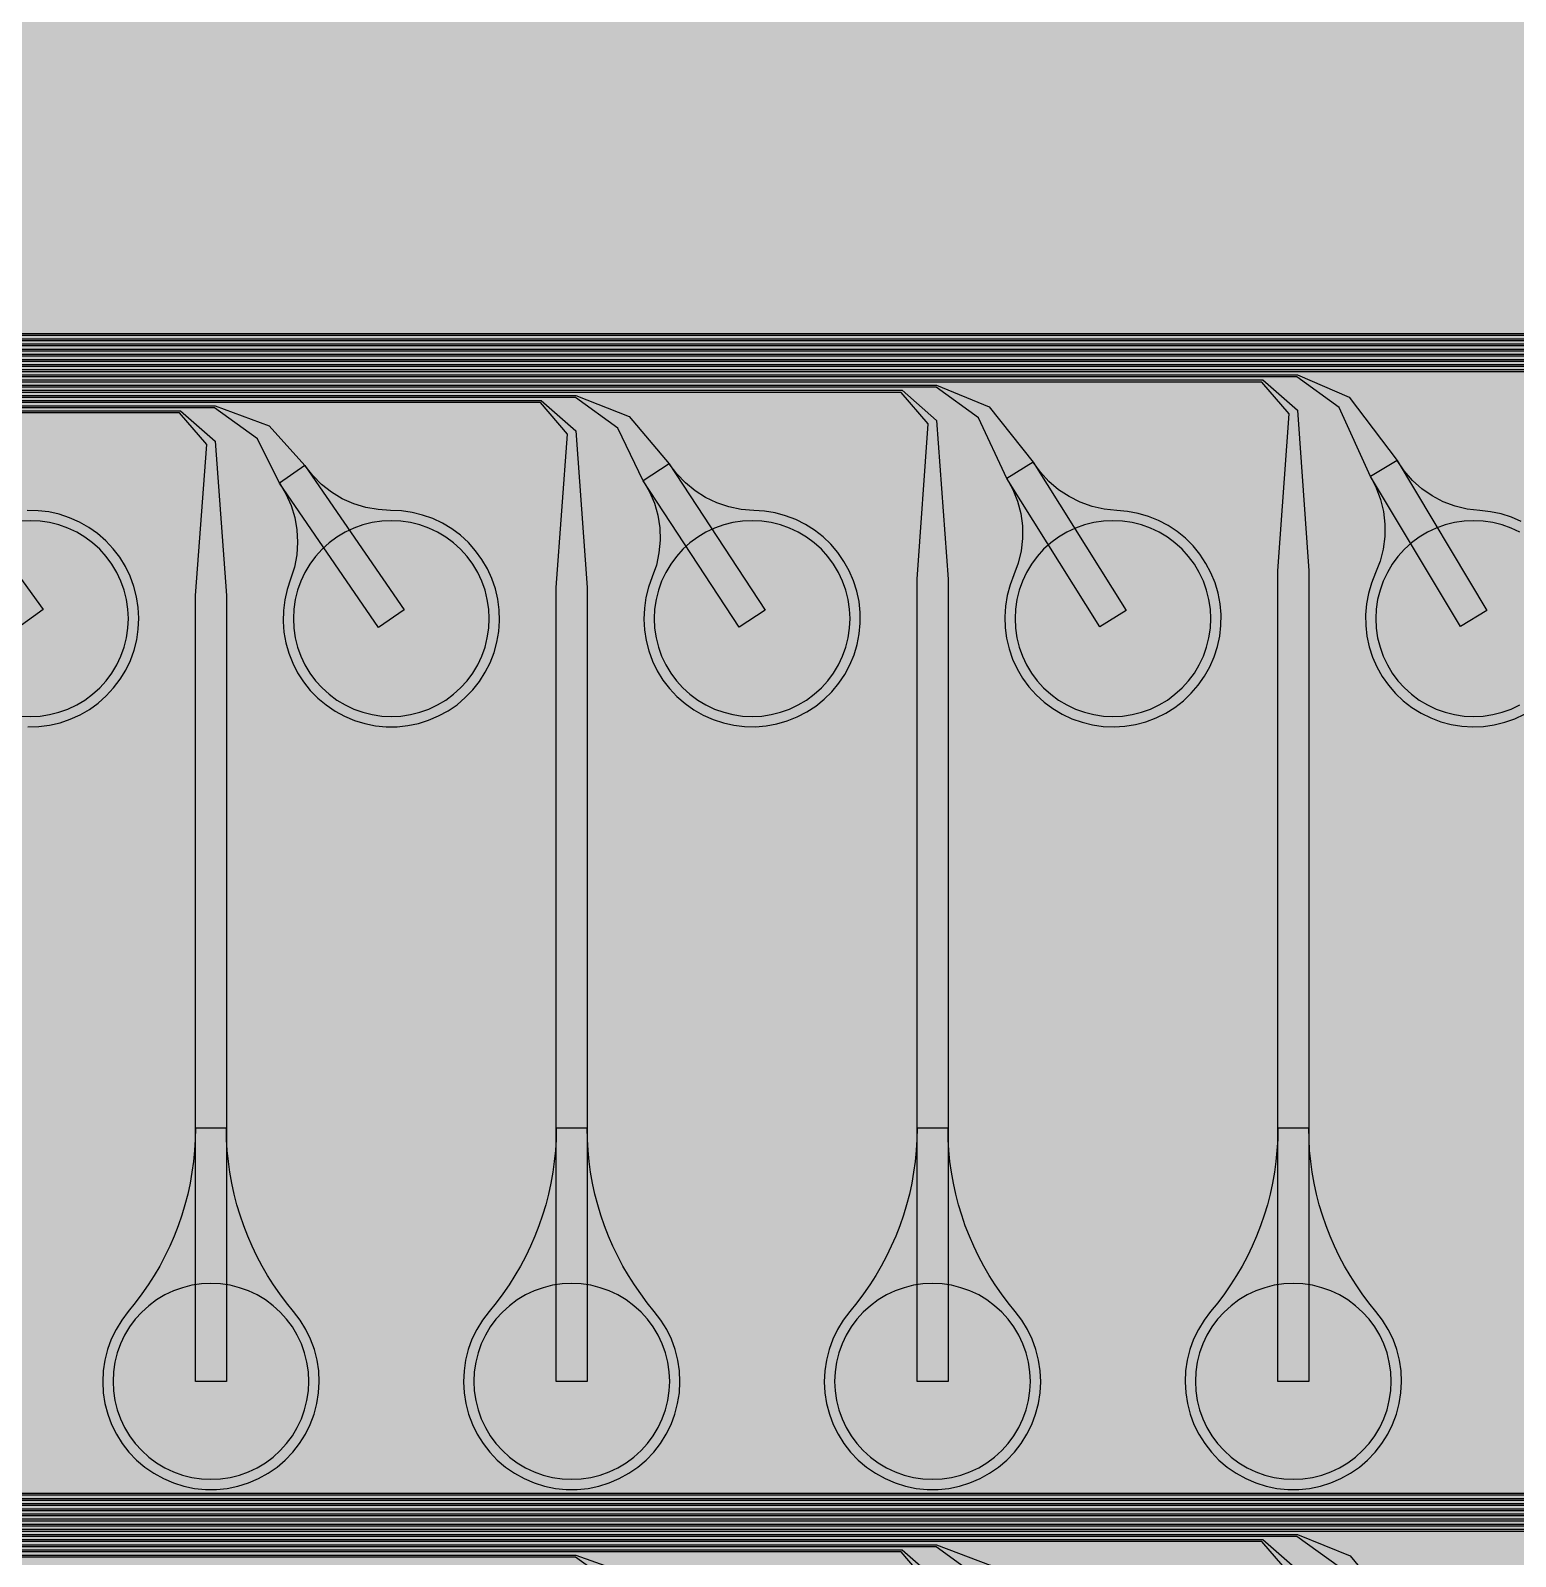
# Model space of a CAD drawing. Header units: metres. Extents: x -7220 to 10980, y -29667 to 1833.
# Drawn here: x -2607 to -1167, y -23952 to -22472 of the extents above; entities that cross this region are included whole.
import ezdxf

# ---------------------------------------------------------------- set-up
doc = ezdxf.new("R2010")
doc.units = ezdxf.units.M
for name, color, linetype in [('Metal1', 4, 'CONTINUOUS'), ('Polyimide', 7, 'CONTINUOUS'), ('Polyimide_Negative', 5, 'CONTINUOUS')]:
    doc.layers.add(name, color=color, linetype=linetype)

msp = doc.modelspace()

# ---------------------------------------------------------------- hatches: boundary and pattern name
at = {"layer": 'Polyimide'}
msp.add_hatch(color=7, dxfattribs=at).paths.add_polyline_path([(4099.4, -13861.6), (4142.6, -14152.8), (4214.2, -14438.4), (4313.4, -14715.5), (4439.2, -14981.7), (4590.6, -15234.2), (4766, -15470.7), (4963.7, -15688.8), (5181.8, -15886.5), (5418.3, -16061.9), (5670.8, -16213.3), (5936.9, -16339.1), (6214.1, -16438.3), (6499.7, -16509.9), (6790.9, -16553.1), (7085, -16567.5), (9980.4, -16567.5), (10058.8, -16571.4), (10136.4, -16582.9), (10212.6, -16601.9), (10286.5, -16628.4), (10357.5, -16662), (10424.8, -16702.3), (10487.9, -16749.1), (10546.1, -16801.8), (10598.8, -16860), (10645.6, -16923), (10685.9, -16990.4), (10719.5, -17061.4), (10745.9, -17135.3), (10765, -17211.4), (10776.5, -17289.1), (10780.4, -17367.5), (10780.4, -21957.3), (10741.6, -22012.9), (10706, -22070.6), (10673.6, -22130.1), (10644.5, -22191.4), (10618.9, -22254.2), (10596.8, -22318.2), (10578.3, -22383.5), (10563.4, -22449.6), (10552.2, -22516.5), (10544.7, -22583.8), (10541, -22651.5), (10541, -22719.3), (10544.7, -22787), (10552.2, -22854.4), (10563.4, -22921.2), (10578.3, -22987.4), (10596.8, -23052.6), (10618.9, -23116.7), (10644.5, -23179.5), (10673.6, -23240.7), (10706, -23300.3), (10741.6, -23357.9), (10780.4, -23413.5), (10780.4, -28667.5), (10776.5, -28745.9), (10765, -28823.6), (10745.9, -28899.7), (10719.5, -28973.6), (10685.9, -29044.6), (10645.6, -29112), (10598.8, -29175), (10546.1, -29233.2), (10487.9, -29285.9), (10424.8, -29332.7), (10357.5, -29373), (10286.5, -29406.6), (10212.6, -29433.1), (10136.4, -29452.1), (10058.8, -29463.6), (9980.4, -29467.5), (-6219.6, -29467.5), (-6298, -29463.6), (-6375.7, -29452.1), (-6451.9, -29433.1), (-6525.8, -29406.6), (-6596.7, -29373), (-6664.1, -29332.7), (-6727.1, -29285.9), (-6785.3, -29233.2), (-6838, -29175), (-6884.8, -29112), (-6925.2, -29044.6), (-6958.7, -28973.6), (-6985.2, -28899.7), (-7004.3, -28823.6), (-7015.8, -28745.9), (-7019.6, -28667.5), (-7019.6, -23426.3), (-6979.4, -23370.1), (-6942.3, -23311.6), (-6908.7, -23251.2), (-6878.5, -23189), (-6851.8, -23125.1), (-6828.8, -23059.9), (-6809.5, -22993.4), (-6794, -22926), (-6782.4, -22857.8), (-6774.6, -22789.1), (-6770.7, -22720), (-6770.7, -22650.8), (-6774.6, -22581.8), (-6782.4, -22513), (-6794, -22444.8), (-6809.5, -22377.4), (-6828.8, -22311), (-6851.8, -22245.7), (-6878.5, -22181.9), (-6908.7, -22119.7), (-6942.3, -22059.2), (-6979.4, -22000.8), (-7019.6, -21944.5), (-7019.6, -17367.5), (-7015.8, -17289.1), (-7004.3, -17211.4), (-6985.2, -17135.3), (-6958.7, -17061.4), (-6925.2, -16990.4), (-6884.8, -16923), (-6838, -16860), (-6785.3, -16801.8), (-6727.1, -16749.1), (-6664.1, -16702.3), (-6596.7, -16662), (-6525.8, -16628.4), (-6451.9, -16601.9), (-6375.7, -16582.9), (-6298, -16571.4), (-6219.6, -16567.5), (-3314, -16567.5), (-3019.9, -16553.1), (-2728.7, -16509.9), (-2443.1, -16438.3), (-2165.9, -16339.1), (-1899.8, -16213.3), (-1647.3, -16061.9), (-1410.8, -15886.5), (-1192.7, -15688.8), (-995, -15470.7), (-819.6, -15234.2), (-668.2, -14981.7), (-542.4, -14715.5), (-443.2, -14438.4), (-371.6, -14152.8), (-328.4, -13861.6), (-314, -13567.5), (-314, -13373.5), (-317.5, -13328.1), (-327.7, -13283.8), (-344.6, -13241.5), (-367.6, -13202.3), (-396.4, -13167), (-430.1, -13136.5), (-468, -13111.4), (-509.3, -13092.3), (-509.3, -13092.3), (-578.2, -13061.3), (-642.2, -13021.2), (-700.3, -12973), (-751.3, -12917.3), (-794.4, -12855.3), (-828.7, -12788.1), (-853.7, -12716.8), (-868.9, -12642.8), (-874, -12567.5), (-868.9, -12492.2), (-853.7, -12418.2), (-828.7, -12346.9), (-794.4, -12279.7), (-751.3, -12217.7), (-700.3, -12162), (-642.2, -12113.8), (-578.2, -12073.7), (-509.3, -12042.7), (-509.3, -12042.7), (-468, -12023.6), (-430.1, -11998.5), (-396.4, -11968), (-367.6, -11932.7), (-344.6, -11893.5), (-327.7, -11851.2), (-317.5, -11806.9), (-314, -11761.5), (-314, -11074.3), (-317.5, -11028.9), (-327.7, -10984.6), (-344.6, -10942.4), (-367.6, -10903.1), (-396.4, -10867.8), (-430.1, -10837.3), (-468, -10812.2), (-509.3, -10793.2), (-509.3, -10793.2), (-578.2, -10762.1), (-642.2, -10722.1), (-700.3, -10673.8), (-751.3, -10618.1), (-794.4, -10556.1), (-828.7, -10488.9), (-853.7, -10417.6), (-868.9, -10343.7), (-874, -10268.3), (-868.9, -10193), (-853.7, -10119), (-828.7, -10047.8), (-794.4, -9980.5), (-751.3, -9918.5), (-700.3, -9862.9), (-642.2, -9814.6), (-578.2, -9774.6), (-509.3, -9743.5), (-509.3, -9743.5), (-468, -9724.5), (-430.1, -9699.4), (-396.4, -9668.8), (-367.6, -9633.5), (-344.6, -9594.3), (-327.7, -9552), (-317.5, -9507.7), (-314, -9462.4), (-314, -8775.1), (-317.5, -8729.8), (-327.7, -8685.5), (-344.6, -8643.2), (-367.6, -8604), (-396.4, -8568.7), (-430.1, -8538.1), (-468, -8513), (-509.3, -8494), (-509.3, -8494), (-578.2, -8462.9), (-642.2, -8422.9), (-700.3, -8374.6), (-751.3, -8319), (-794.4, -8257), (-828.7, -8189.7), (-853.7, -8118.5), (-868.9, -8044.5), (-874, -7969.2), (-868.9, -7893.8), (-853.7, -7819.9), (-828.7, -7748.6), (-794.4, -7681.4), (-751.3, -7619.4), (-700.3, -7563.7), (-642.2, -7515.4), (-578.2, -7475.4), (-509.3, -7444.3), (-509.3, -7444.3), (-468, -7425.3), (-430.1, -7400.2), (-396.4, -7369.7), (-367.6, -7334.4), (-344.6, -7295.1), (-327.7, -7252.9), (-317.5, -7208.6), (-314, -7163.2), (-314, -6476), (-317.5, -6430.6), (-327.7, -6386.3), (-344.6, -6344), (-367.6, -6304.8), (-396.4, -6269.5), (-430.1, -6239), (-468, -6213.9), (-509.3, -6194.8), (-509.3, -6194.8), (-578.2, -6163.8), (-642.2, -6123.7), (-700.3, -6075.5), (-751.3, -6019.8), (-794.4, -5957.8), (-828.7, -5890.6), (-853.7, -5819.3), (-868.9, -5745.3), (-874, -5670), (-868.9, -5594.7), (-853.7, -5520.7), (-828.7, -5449.4), (-794.4, -5382.2), (-751.3, -5320.2), (-700.3, -5264.5), (-642.2, -5216.3), (-578.2, -5176.2), (-509.3, -5145.2), (-509.3, -5145.2), (-468, -5126.1), (-430.1, -5101), (-396.4, -5070.5), (-367.6, -5035.2), (-344.6, -4996), (-327.7, -4953.7), (-317.5, -4909.4), (-314, -4864), (-314, 380), (-314, 1532.5), (-269, 1532.5), (-268.8, 1525.6), (-268.1, 1518.8), (-267, 1512), (-265.4, 1505.3), (-263.4, 1498.7), (-261, 1492.3), (-258.2, 1486.1), (-254.9, 1480), (-251.3, 1474.2), (-247.3, 1468.6), (-242.9, 1463.3), (-238.2, 1458.3), (-233.2, 1453.6), (-227.9, 1449.2), (-222.3, 1445.2), (-216.5, 1441.6), (-210.4, 1438.3), (-204.2, 1435.5), (-197.8, 1433.1), (-191.2, 1431.1), (-184.5, 1429.5), (-177.7, 1428.4), (-170.9, 1427.7), (-164, 1427.5), (-157.1, 1427.7), (-150.3, 1428.4), (-143.5, 1429.5), (-136.8, 1431.1), (-130.2, 1433.1), (-123.8, 1435.5), (-117.6, 1438.3), (-111.5, 1441.6), (-105.7, 1445.2), (-100.1, 1449.2), (-94.8, 1453.6), (-89.8, 1458.3), (-85.1, 1463.3), (-80.7, 1468.6), (-76.7, 1474.2), (-73.1, 1480), (-69.8, 1486.1), (-67, 1492.3), (-64.6, 1498.7), (-62.6, 1505.3), (-61, 1512), (-59.9, 1518.8), (-59.2, 1525.6), (-59, 1532.5), (1786, 1532.5), (3835, 1532.5), (3835.2, 1539), (3835.9, 1545.6), (3836.9, 1552), (3838.4, 1558.4), (3840.3, 1564.6), (3842.6, 1570.8), (3845.3, 1576.7), (3848.4, 1582.5), (3851.9, 1588.1), (3855.7, 1593.4), (3859.8, 1598.4), (3864.3, 1603.2), (3869.1, 1607.7), (3874.1, 1611.8), (3879.4, 1615.6), (3885, 1619.1), (3890.8, 1622.2), (3896.7, 1624.9), (3902.9, 1627.2), (3909.1, 1629.1), (3915.5, 1630.6), (3921.9, 1631.6), (3928.5, 1632.3), (3935, 1632.5), (3941.5, 1632.3), (3948.1, 1631.6), (3954.5, 1630.6), (3960.9, 1629.1), (3967.1, 1627.2), (3973.3, 1624.9), (3979.2, 1622.2), (3985, 1619.1), (3990.6, 1615.6), (3995.9, 1611.8), (4000.9, 1607.7), (4005.7, 1603.2), (4010.2, 1598.4), (4014.3, 1593.4), (4018.1, 1588.1), (4021.6, 1582.5), (4024.7, 1576.7), (4027.4, 1570.8), (4029.7, 1564.6), (4031.6, 1558.4), (4033.1, 1552), (4034.1, 1545.6), (4034.8, 1539), (4035, 1532.5), (4085, 1532.5), (4085, 380), (4085, 330), (4085, -4864), (4088.5, -4909.4), (4098.7, -4953.7), (4115.6, -4996), (4138.6, -5035.2), (4167.4, -5070.5), (4201.1, -5101), (4239, -5126.1), (4280.3, -5145.2), (4280.3, -5145.2), (4349.2, -5176.2), (4413.2, -5216.3), (4471.3, -5264.5), (4522.3, -5320.2), (4565.4, -5382.2), (4599.7, -5449.4), (4624.7, -5520.7), (4639.9, -5594.7), (4645, -5670), (4639.9, -5745.3), (4624.7, -5819.3), (4599.7, -5890.6), (4565.4, -5957.8), (4522.3, -6019.8), (4471.3, -6075.5), (4413.2, -6123.7), (4349.2, -6163.8), (4280.3, -6194.8), (4239, -6213.9), (4201.1, -6239), (4167.4, -6269.5), (4138.6, -6304.8), (4115.6, -6344), (4098.7, -6386.3), (4088.5, -6430.6), (4085, -6476), (4085, -13567.5), (4099.4, -13861.6)])

# ---------------------------------------------------------------- linework, layer by layer
at = {"layer": 'Metal1'}
for points in [[(1558.9, -18191.7), (1558.9, -25377.9), (1528.3, -25408.5), (-6017.5, -25408.5), (-6048.1, -25377.9), (-6048.1, -22796.6), (-6017.5, -22766), (21.9, -22766), (69.5, -22789.8), (128.8, -22884.6), (206.2, -23035.7), (179.5, -23049.3), (102.1, -22898.3), (61.2, -22797.5), (21.4, -22768), (-6016.7, -22768), (-6046.1, -22797.4), (-6046.1, -25377.1), (-6016.7, -25406.5), (1527.5, -25406.5), (1556.9, -25377.1), (1556.9, -18191.7)], [(1553.9, -18191.7), (1553.9, -25372.9), (1523.3, -25403.5), (-6012.5, -25403.5), (-6043.1, -25372.9), (-6043.1, -22801.6), (-6012.5, -22771), (-11.7, -22771), (21.8, -22800.4), (32.9, -22964.2), (32.9, -23782.5), (2.9, -23782.5), (2.9, -22964.2), (14, -22803.6), (-12.5, -22773), (-6011.7, -22773), (-6041.1, -22802.4), (-6041.1, -25372.1), (-6011.7, -25401.5), (1522.5, -25401.5), (1551.9, -25372.1), (1551.9, -18191.7)], [(1548.9, -18191.7), (1548.9, -25367.9), (1518.3, -25398.5), (-6007.5, -25398.5), (-6038.1, -25367.9), (-6038.1, -22806.6), (-6007.5, -22776), (-328.1, -22776), (-279.9, -22799.4), (-223.6, -22885.6), (-143.9, -23035.5), (-170.4, -23049.5), (-250.1, -22899.7), (-288.6, -22807.6), (-328.6, -22778), (-6006.7, -22778), (-6036.1, -22807.4), (-6036.1, -25367.1), (-6006.7, -25396.5), (1517.5, -25396.5), (1546.9, -25367.1), (1546.9, -18191.7)], [(1543.9, -18191.7), (1543.9, -25362.9), (1513.3, -25393.5), (-6002.5, -25393.5), (-6033.1, -25362.9), (-6033.1, -22811.6), (-6002.5, -22781), (-361.7, -22781), (-328.2, -22810.4), (-317.1, -22972.2), (-317.1, -23782.5), (-347.1, -23782.5), (-347.1, -22972.2), (-336.1, -22813.6), (-362.5, -22783), (-6001.7, -22783), (-6031.1, -22812.4), (-6031.1, -25362.1), (-6001.7, -25391.5), (1512.5, -25391.5), (1541.9, -25362.1), (1541.9, -18191.7)], [(1538.9, -18191.7), (1538.9, -25357.9), (1508.3, -25388.5), (-5997.5, -25388.5), (-6028.1, -25357.9), (-6028.1, -22816.6), (-5997.5, -22786), (-678.1, -22786), (-629.3, -22808.9), (-576.1, -22886.7), (-494, -23035.2), (-520.3, -23049.8), (-602.3, -22901.2), (-638.3, -22817.6), (-678.6, -22788), (-5996.7, -22788), (-6026.1, -22817.4), (-6026.1, -25357.1), (-5996.7, -25386.5), (1507.5, -25386.5), (1536.9, -25357.1), (1536.9, -18191.7)], [(1533.9, -18191.7), (1533.9, -25352.9), (1503.3, -25383.5), (-5992.5, -25383.5), (-6023.1, -25352.9), (-6023.1, -22821.6), (-5992.5, -22791), (-711.7, -22791), (-678.2, -22820.4), (-667.1, -22980.2), (-667.1, -23782.5), (-697.1, -23782.5), (-697.1, -22980.2), (-686.1, -22823.6), (-712.5, -22793), (-5991.7, -22793), (-6021.1, -22822.4), (-6021.1, -25352.1), (-5991.7, -25381.5), (1502.5, -25381.5), (1531.9, -25352.1), (1531.9, -18191.7)], [(1528.9, -18191.7), (1528.9, -25347.9), (1498.3, -25378.5), (-5987.5, -25378.5), (-6018.1, -25347.9), (-6018.1, -22826.6), (-5987.5, -22796), (-1028.1, -22796), (-978.7, -22818.3), (-928.7, -22887.9), (-844.1, -23035), (-870.1, -23050), (-954.7, -22902.9), (-988, -22827.7), (-1028.6, -22798), (-5986.7, -22798), (-6016.1, -22827.4), (-6016.1, -25347.1), (-5986.7, -25376.5), (1497.5, -25376.5), (1526.9, -25347.1), (1526.9, -18191.7)], [(1523.9, -18191.7), (1523.9, -25342.9), (1493.3, -25373.5), (-5982.5, -25373.5), (-6013.1, -25342.9), (-6013.1, -22831.6), (-5982.5, -22801), (-1061.7, -22801), (-1028.1, -22830.3), (-1017.1, -22988.2), (-1017.1, -23782.5), (-1047.1, -23782.5), (-1047.1, -22988.2), (-1036.1, -22833.7), (-1062.5, -22803), (-5981.7, -22803), (-6011.1, -22832.4), (-6011.1, -25342.1), (-5981.7, -25371.5), (1492.5, -25371.5), (1521.9, -25342.1), (1521.9, -18191.7)], [(1518.9, -18191.7), (1518.9, -25337.9), (1488.3, -25368.5), (-5977.5, -25368.5), (-6008.1, -25337.9), (-6008.1, -22836.6), (-5977.5, -22806), (-1378.1, -22806), (-1328, -22827.7), (-1281.5, -22889.2), (-1194.3, -23034.8), (-1220, -23050.2), (-1307.3, -22904.7), (-1337.8, -22837.7), (-1378.6, -22808), (-5976.7, -22808), (-6006.1, -22837.4), (-6006.1, -25337.1), (-5976.7, -25366.5), (1487.5, -25366.5), (1516.9, -25337.1), (1516.9, -18191.7)], [(1513.9, -18191.7), (1513.9, -25332.9), (1483.3, -25363.5), (-5972.5, -25363.5), (-6003.1, -25332.9), (-6003.1, -22841.6), (-5972.5, -22811), (-1411.7, -22811), (-1378.1, -22840.3), (-1367.1, -22996.2), (-1367.1, -23782.5), (-1397.1, -23782.5), (-1397.1, -22996.2), (-1386.1, -22843.7), (-1412.5, -22813), (-5971.7, -22813), (-6001.1, -22842.4), (-6001.1, -25332.1), (-5971.7, -25361.5), (1482.5, -25361.5), (1511.9, -25332.1), (1511.9, -18191.7)], [(1508.9, -18191.7), (1508.9, -25327.9), (1478.3, -25358.5), (-5967.5, -25358.5), (-5998.1, -25327.9), (-5998.1, -22846.6), (-5967.5, -22816), (-1728.1, -22816), (-1677.3, -22837), (-1634.5, -22890.7), (-1544.4, -23034.5), (-1569.8, -23050.5), (-1659.9, -22906.6), (-1687.5, -22847.8), (-1728.6, -22818), (-5966.7, -22818), (-5996.1, -22847.4), (-5996.1, -25327.1), (-5966.7, -25356.5), (1477.5, -25356.5), (1506.9, -25327.1), (1506.9, -18191.7)], [(1503.9, -18191.7), (1503.9, -25322.9), (1473.3, -25353.5), (-5962.5, -25353.5), (-5993.1, -25322.9), (-5993.1, -22851.6), (-5962.5, -22821), (-1761.7, -22821), (-1728.1, -22850.3), (-1717.1, -23004.2), (-1717.1, -23782.5), (-1747.1, -23782.5), (-1747.1, -23004.2), (-1736.2, -22853.7), (-1762.5, -22823), (-5961.7, -22823), (-5991.1, -22852.4), (-5991.1, -25322.1), (-5961.7, -25351.5), (1472.5, -25351.5), (1501.9, -25322.1), (1501.9, -18191.7)], [(1498.9, -18191.7), (1498.9, -25317.9), (1468.3, -25348.5), (-5957.5, -25348.5), (-5988.1, -25317.9), (-5988.1, -22856.6), (-5957.5, -22826), (-2078.1, -22826), (-2026.5, -22846.3), (-1987.6, -22892.3), (-1894.6, -23034.3), (-1919.7, -23050.7), (-2012.7, -22908.8), (-2037.3, -22857.9), (-2078.6, -22828), (-5956.7, -22828), (-5986.1, -22857.4), (-5986.1, -25317.1), (-5956.7, -25346.5), (1467.5, -25346.5), (1496.9, -25317.1), (1496.9, -18191.7)], [(1493.9, -18191.7), (1493.9, -25312.9), (1463.3, -25343.5), (-5952.5, -25343.5), (-5983.1, -25312.9), (-5983.1, -22861.6), (-5952.5, -22831), (-2111.7, -22831), (-2078, -22860.3), (-2067.1, -23012.2), (-2067.1, -23782.5), (-2097.1, -23782.5), (-2097.1, -23012.2), (-2086.2, -22863.7), (-2112.5, -22833), (-5951.7, -22833), (-5981.1, -22862.4), (-5981.1, -25312.1), (-5951.7, -25341.5), (1462.5, -25341.5), (1491.9, -25312.1), (1491.9, -18191.7)], [(1488.9, -18191.7), (1488.9, -25307.9), (1458.3, -25338.5), (-5947.5, -25338.5), (-5978.1, -25307.9), (-5978.1, -22866.6), (-5947.5, -22836), (-2428.1, -22836), (-2375.7, -22855.4), (-2340.9, -22894.1), (-2244.8, -23034), (-2269.5, -23051), (-2365.6, -22911.1), (-2387, -22868.1), (-2428.6, -22838), (-5946.7, -22838), (-5976.1, -22867.4), (-5976.1, -25307.1), (-5946.7, -25336.5), (1457.5, -25336.5), (1486.9, -25307.1), (1486.9, -18191.7)], [(1483.9, -18191.7), (1483.9, -25302.9), (1453.3, -25333.5), (-5942.5, -25333.5), (-5973.1, -25302.9), (-5973.1, -22871.6), (-5942.5, -22841), (-2461.7, -22841), (-2428, -22870.3), (-2417.1, -23020.2), (-2417.1, -23782.5), (-2447.1, -23782.5), (-2447.1, -23020.2), (-2436.2, -22873.7), (-2462.5, -22843), (-5941.7, -22843), (-5971.1, -22872.4), (-5971.1, -25302.1), (-5941.7, -25331.5), (1452.5, -25331.5), (1481.9, -25302.1), (1481.9, -18191.7)], [(1478.9, -18191.7), (1478.9, -25297.9), (1448.3, -25328.5), (-5937.5, -25328.5), (-5968.1, -25297.9), (-5968.1, -22876.6), (-5937.5, -22846), (-2778.1, -22846), (-2724.8, -22864.4), (-2694.3, -22896.1), (-2595, -23033.7), (-2619.3, -23051.3), (-2718.7, -22913.7), (-2736.7, -22878.3), (-2778.6, -22848), (-5936.7, -22848), (-5966.1, -22877.4), (-5966.1, -25297.1), (-5936.7, -25326.5), (1447.5, -25326.5), (1476.9, -25297.1), (1476.9, -18191.7)], [(1398.9, -18191.7), (1398.9, -25217.9), (1368.3, -25248.5), (-5857.5, -25248.5), (-5888.1, -25217.9), (-5888.1, -23921.6), (-5857.5, -23891), (163.3, -23891), (199.6, -23919.2), (207.9, -23982.8), (207.9, -24152.5), (177.9, -24152.5), (177.9, -23982.8), (186.1, -23924.8), (162.5, -23893), (-5856.7, -23893), (-5886.1, -23922.4), (-5886.1, -25217.1), (-5856.7, -25246.5), (1367.5, -25246.5), (1396.9, -25217.1), (1396.9, -18191.7)], [(1393.9, -18191.7), (1393.9, -25212.9), (1363.3, -25243.5), (-5852.5, -25243.5), (-5883.1, -25212.9), (-5883.1, -23926.6), (-5852.5, -23896), (-11.7, -23896), (21.8, -23925.4), (32.9, -24086.2), (32.9, -24892.5), (2.9, -24892.5), (2.9, -24086.2), (13.9, -23928.6), (-12.5, -23898), (-5851.7, -23898), (-5881.1, -23927.4), (-5881.1, -25212.1), (-5851.7, -25241.5), (1362.5, -25241.5), (1391.9, -25212.1), (1391.9, -18191.7)], [(1388.9, -18191.7), (1388.9, -25207.9), (1358.3, -25238.5), (-5847.5, -25238.5), (-5878.1, -25207.9), (-5878.1, -23931.6), (-5847.5, -23901), (-328.1, -23901), (-279, -23923.6), (-227.4, -23997.3), (-144.1, -24145.1), (-170.2, -24159.9), (-253.5, -24012), (-288.2, -23932.6), (-328.6, -23903), (-5846.7, -23903), (-5876.1, -23932.4), (-5876.1, -25207.1), (-5846.7, -25236.5), (1357.5, -25236.5), (1386.9, -25207.1), (1386.9, -18191.7)], [(1383.9, -18191.7), (1383.9, -25202.9), (1353.3, -25233.5), (-5842.5, -25233.5), (-5873.1, -25202.9), (-5873.1, -23936.6), (-5842.5, -23906), (-361.7, -23906), (-328.1, -23935.4), (-317.1, -24094.2), (-317.1, -24892.5), (-347.1, -24892.5), (-347.1, -24094.2), (-336.1, -23938.6), (-362.5, -23908), (-5841.7, -23908), (-5871.1, -23937.4), (-5871.1, -25202.1), (-5841.7, -25231.5), (1352.5, -25231.5), (1381.9, -25202.1), (1381.9, -18191.7)], [(1378.9, -18191.7), (1378.9, -25197.9), (1348.3, -25228.5), (-5837.5, -25228.5), (-5868.1, -25197.9), (-5868.1, -23941.6), (-5837.5, -23911), (-678.1, -23911), (-628.4, -23933), (-580.1, -23998.6), (-494.2, -24144.9), (-520.1, -24160.1), (-606, -24013.8), (-637.9, -23942.7), (-678.6, -23913), (-5836.7, -23913), (-5866.1, -23942.4), (-5866.1, -25197.1), (-5836.7, -25226.5), (1347.5, -25226.5), (1376.9, -25197.1), (1376.9, -18191.7)], [(1373.9, -18191.7), (1373.9, -25192.9), (1343.3, -25223.5), (-5832.5, -25223.5), (-5863.1, -25192.9), (-5863.1, -23946.6), (-5832.5, -23916), (-711.7, -23916), (-678.1, -23945.3), (-667.1, -24102.2), (-667.1, -24892.5), (-697.1, -24892.5), (-697.1, -24102.2), (-686.1, -23948.7), (-712.5, -23918), (-5831.7, -23918), (-5861.1, -23947.4), (-5861.1, -25192.1), (-5831.7, -25221.5), (1342.5, -25221.5), (1371.9, -25192.1), (1371.9, -18191.7)], [(1368.9, -18191.7), (1368.9, -25187.9), (1338.3, -25218.5), (-5827.5, -25218.5), (-5858.1, -25187.9), (-5858.1, -23951.6), (-5827.5, -23921), (-1028.1, -23921), (-977.7, -23942.4), (-933, -24000), (-844.3, -24144.7), (-869.9, -24160.3), (-958.6, -24015.6), (-987.7, -23952.8), (-1028.6, -23923), (-5826.7, -23923), (-5856.1, -23952.4), (-5856.1, -25187.1), (-5826.7, -25216.5), (1337.5, -25216.5), (1366.9, -25187.1), (1366.9, -18191.7)], [(1363.9, -18191.7), (1363.9, -25182.9), (1333.3, -25213.5), (-5822.5, -25213.5), (-5853.1, -25182.9), (-5853.1, -23956.6), (-5822.5, -23926), (-1061.7, -23926), (-1028.1, -23955.3), (-1017.1, -24110.2), (-1017.1, -24892.5), (-1047.1, -24892.5), (-1047.1, -24110.2), (-1036.2, -23958.7), (-1062.5, -23928), (-5821.7, -23928), (-5851.1, -23957.4), (-5851.1, -25182.1), (-5821.7, -25211.5), (1332.5, -25211.5), (1361.9, -25182.1), (1361.9, -18191.7)], [(1358.9, -18191.7), (1358.9, -25177.9), (1328.3, -25208.5), (-5817.5, -25208.5), (-5848.1, -25177.9), (-5848.1, -23961.6), (-5817.5, -23931), (-1378.1, -23931), (-1326.9, -23951.7), (-1286, -24001.5), (-1194.5, -24144.4), (-1219.8, -24160.6), (-1311.3, -24017.7), (-1337.4, -23962.9), (-1378.6, -23933), (-5816.7, -23933), (-5846.1, -23962.4), (-5846.1, -25177.1), (-5816.7, -25206.5), (1327.5, -25206.5), (1356.9, -25177.1), (1356.9, -18191.7)], [(1353.9, -18191.7), (1353.9, -25172.9), (1323.3, -25203.5), (-5812.5, -25203.5), (-5843.1, -25172.9), (-5843.1, -23966.6), (-5812.5, -23936), (-1411.7, -23936), (-1378.1, -23965.3), (-1367.1, -24118.2), (-1367.1, -24892.5), (-1397.1, -24892.5), (-1397.1, -24118.2), (-1386.2, -23968.7), (-1412.5, -23938), (-5811.7, -23938), (-5841.1, -23967.4), (-5841.1, -25172.1), (-5811.7, -25201.5), (1322.5, -25201.5), (1351.9, -25172.1), (1351.9, -18191.7)], [(1348.9, -18191.7), (1348.9, -25167.9), (1318.3, -25198.5), (-5807.5, -25198.5), (-5838.1, -25167.9), (-5838.1, -23971.6), (-5807.5, -23941), (-1728.1, -23941), (-1676.1, -23960.8), (-1639.2, -24003.2), (-1544.7, -24144.1), (-1569.6, -24160.9), (-1664.1, -24019.9), (-1687.1, -23973), (-1728.6, -23943), (-5806.7, -23943), (-5836.1, -23972.4), (-5836.1, -25167.1), (-5806.7, -25196.5), (1317.5, -25196.5), (1346.9, -25167.1), (1346.9, -18191.7)], [(1343.9, -18191.7), (1343.9, -25162.9), (1313.3, -25193.5), (-5802.5, -25193.5), (-5833.1, -25162.9), (-5833.1, -23976.6), (-5802.5, -23946), (-1761.7, -23946), (-1728, -23975.3), (-1717.1, -24126.2), (-1717.1, -24892.5), (-1747.1, -24892.5), (-1747.1, -24126.2), (-1736.2, -23978.7), (-1762.5, -23948), (-5801.7, -23948), (-5831.1, -23977.4), (-5831.1, -25162.1), (-5801.7, -25191.5), (1312.5, -25191.5), (1341.9, -25162.1), (1341.9, -18191.7)], [(1338.9, -18191.7), (1338.9, -25157.9), (1308.3, -25188.5), (-5797.5, -25188.5), (-5828.1, -25157.9), (-5828.1, -23981.6), (-5797.5, -23951), (-2078.1, -23951), (-2025.3, -23969.9), (-1992.6, -24005.1), (-1894.9, -24143.9), (-1919.4, -24161.1), (-2017.1, -24022.4), (-2036.9, -23983.2), (-2078.6, -23953), (-5796.7, -23953), (-5826.1, -23982.4), (-5826.1, -25157.1), (-5796.7, -25186.5), (1307.5, -25186.5), (1336.9, -25157.1), (1336.9, -18191.7)], [(-1161, -22948.2), (-1170.6, -22944), (-1180.6, -22940.9), (-1190.9, -22938.8), (-1201.3, -22937.7), (-1213.4, -22936.2), (-1225.2, -22933.4), (-1236.6, -22929.1), (-1247.4, -22923.4), (-1257.5, -22916.5), (-1266.6, -22908.4), (-1274.6, -22899.3), (-1281.5, -22889.2), (-1307.3, -22904.7), (-1307.3, -22904.7), (-1301.6, -22915.5), (-1297.4, -22926.9), (-1294.5, -22938.7), (-1293.2, -22950.8), (-1293.3, -22963), (-1294.8, -22975.1), (-1297.9, -22986.9), (-1302.3, -22998.2), (-1306.3, -23008), (-1309.2, -23018), (-1311.2, -23028.3), (-1312.1, -23038.8), (-1311.9, -23049.2), (-1310.7, -23059.6), (-1308.5, -23069.9), (-1305.3, -23079.8), (-1301, -23089.4), (-1295.9, -23098.6), (-1289.9, -23107.1), (-1283, -23115.1), (-1275.4, -23122.3), (-1267.1, -23128.7), (-1258.2, -23134.2), (-1248.8, -23138.9), (-1239, -23142.5), (-1228.9, -23145.2), (-1218.5, -23146.9), (-1208.1, -23147.5), (-1197.6, -23147.1), (-1187.2, -23145.6), (-1177, -23143.1), (-1167.2, -23139.6), (-1157.7, -23135.1)], [(-2609.6, -23147.5), (-2599.1, -23147.2), (-2588.7, -23145.9), (-2578.5, -23143.5), (-2568.6, -23140.2), (-2559, -23135.8), (-2550, -23130.6), (-2541.5, -23124.4), (-2533.6, -23117.5), (-2526.5, -23109.8), (-2520.2, -23101.4), (-2514.8, -23092.5), (-2510.3, -23083), (-2506.7, -23073.2), (-2504.1, -23063), (-2502.6, -23052.6), (-2502.1, -23042.2), (-2502.7, -23031.7), (-2504.3, -23021.3), (-2506.9, -23011.2), (-2510.5, -23001.4), (-2515.1, -22991.9), (-2520.6, -22983), (-2527, -22974.7), (-2534.1, -22967), (-2542, -22960.1), (-2550.5, -22954), (-2559.6, -22948.8), (-2569.2, -22944.6), (-2579.2, -22941.3), (-2589.4, -22939), (-2599.8, -22937.8), (-2610.3, -22937.5)]]:
    msp.add_lwpolyline(points, dxfattribs=at)
for points in [[(-2365.6, -22911.1), (-2359.3, -22921.6), (-2354.4, -22932.7), (-2350.8, -22944.3), (-2348.7, -22956.3), (-2348, -22968.5), (-2348.9, -22980.7), (-2351.2, -22992.6), (-2354.9, -23004.2), (-2358.2, -23014.2), (-2360.5, -23024.4), (-2361.8, -23034.8), (-2362.1, -23045.3), (-2361.3, -23055.7), (-2359.5, -23066), (-2356.6, -23076.1), (-2352.8, -23085.8), (-2348, -23095.2), (-2342.3, -23104), (-2335.7, -23112.1), (-2328.4, -23119.6), (-2320.3, -23126.3), (-2311.7, -23132.2), (-2302.4, -23137.2), (-2292.8, -23141.3), (-2282.8, -23144.3), (-2272.5, -23146.4), (-2262.1, -23147.4), (-2251.6, -23147.4), (-2241.1, -23146.3), (-2230.9, -23144.2), (-2220.9, -23141), (-2211.2, -23136.9), (-2202.1, -23131.9), (-2193.4, -23126), (-2185.4, -23119.2), (-2178.1, -23111.7), (-2171.6, -23103.4), (-2166, -23094.6), (-2161.2, -23085.3), (-2157.4, -23075.5), (-2154.7, -23065.4), (-2152.9, -23055.1), (-2152.1, -23044.6), (-2152.5, -23034.1), (-2153.8, -23023.8), (-2156.2, -23013.6), (-2159.6, -23003.6), (-2163.9, -22994.1), (-2169.2, -22985.1), (-2175.4, -22976.6), (-2182.4, -22968.8), (-2190.1, -22961.7), (-2198.5, -22955.4), (-2207.5, -22950), (-2216.9, -22945.5), (-2226.8, -22942), (-2237, -22939.5), (-2247.3, -22938), (-2257.8, -22937.5), (-2270, -22936.8), (-2282, -22934.7), (-2293.6, -22931.1), (-2304.7, -22926.2), (-2315.2, -22919.9), (-2324.8, -22912.4), (-2333.4, -22903.7), (-2340.9, -22894.1), (-2365.6, -22911.1)], [(-2012.7, -22908.8), (-2006.6, -22919.4), (-2001.9, -22930.6), (-1998.6, -22942.3), (-1996.8, -22954.4), (-1996.4, -22966.5), (-1997.5, -22978.7), (-2000, -22990.6), (-2004, -23002.1), (-2007.6, -23011.9), (-2010.1, -23022.1), (-2011.6, -23032.5), (-2012.1, -23042.9), (-2011.6, -23053.4), (-2009.9, -23063.8), (-2007.3, -23073.9), (-2003.7, -23083.7), (-1999.1, -23093.2), (-1993.6, -23102.1), (-1987.2, -23110.4), (-1980.1, -23118), (-1972.2, -23124.9), (-1963.6, -23131), (-1954.5, -23136.2), (-1944.9, -23140.5), (-1935, -23143.7), (-1924.8, -23146), (-1914.4, -23147.3), (-1903.9, -23147.4), (-1893.4, -23146.6), (-1883.1, -23144.7), (-1873.1, -23141.8), (-1863.3, -23137.9), (-1854, -23133.1), (-1845.3, -23127.3), (-1837.1, -23120.8), (-1829.7, -23113.4), (-1823, -23105.3), (-1817.1, -23096.6), (-1812.2, -23087.4), (-1808.2, -23077.7), (-1805.2, -23067.7), (-1803.2, -23057.4), (-1802.2, -23046.9), (-1802.3, -23036.5), (-1803.4, -23026), (-1805.6, -23015.8), (-1808.8, -23005.8), (-1812.9, -22996.2), (-1818, -22987), (-1824, -22978.4), (-1830.8, -22970.4), (-1838.3, -22963.2), (-1846.6, -22956.7), (-1855.4, -22951.1), (-1864.8, -22946.4), (-1874.6, -22942.7), (-1884.7, -22939.9), (-1895, -22938.2), (-1905.5, -22937.5), (-1917.6, -22936.6), (-1929.6, -22934.2), (-1941.2, -22930.3), (-1952.2, -22925.1), (-1962.5, -22918.6), (-1971.9, -22910.9), (-1980.3, -22902.1), (-1987.6, -22892.3), (-2012.7, -22908.8)], [(-1659.9, -22906.6), (-1654.1, -22917.3), (-1649.6, -22928.7), (-1646.5, -22940.4), (-1644.9, -22952.5), (-1644.8, -22964.7), (-1646.1, -22976.8), (-1648.9, -22988.7), (-1653.2, -23000.1), (-1656.9, -23009.9), (-1659.7, -23020), (-1661.4, -23030.3), (-1662.1, -23040.8), (-1661.8, -23051.3), (-1660.4, -23061.6), (-1657.9, -23071.8), (-1654.5, -23081.7), (-1650.1, -23091.3), (-1644.8, -23100.3), (-1638.6, -23108.7), (-1631.6, -23116.5), (-1623.8, -23123.6), (-1615.4, -23129.8), (-1606.4, -23135.2), (-1597, -23139.7), (-1587.1, -23143.1), (-1576.9, -23145.6), (-1566.5, -23147.1), (-1556, -23147.5), (-1545.6, -23146.9), (-1535.2, -23145.2), (-1525.1, -23142.5), (-1515.3, -23138.8), (-1505.9, -23134.2), (-1497, -23128.6), (-1488.7, -23122.2), (-1481.1, -23115), (-1474.3, -23107), (-1468.3, -23098.5), (-1463.1, -23089.3), (-1458.9, -23079.7), (-1455.7, -23069.7), (-1453.5, -23059.5), (-1452.3, -23049.1), (-1452.2, -23038.6), (-1453.1, -23028.2), (-1455.1, -23017.9), (-1458, -23007.8), (-1462, -22998.1), (-1466.9, -22988.9), (-1472.7, -22980.1), (-1479.3, -22972), (-1486.7, -22964.6), (-1494.8, -22958), (-1503.6, -22952.2), (-1512.8, -22947.3), (-1522.5, -22943.4), (-1532.6, -22940.4), (-1542.9, -22938.5), (-1553.3, -22937.6), (-1565.5, -22936.4), (-1577.4, -22933.7), (-1588.8, -22929.7), (-1599.7, -22924.2), (-1609.9, -22917.5), (-1619.2, -22909.6), (-1627.4, -22900.6), (-1634.5, -22890.7), (-1659.9, -22906.6)], [(-2447.1, -23536.9), (-2447.3, -23547.7), (-2448, -23558.4), (-2449, -23569.1), (-2450.5, -23579.7), (-2452.3, -23590.3), (-2454.6, -23600.8), (-2457.3, -23611.1), (-2460.4, -23621.4), (-2463.9, -23631.6), (-2467.8, -23641.6), (-2472.1, -23651.4), (-2476.7, -23661.1), (-2481.8, -23670.6), (-2487.2, -23679.9), (-2492.9, -23688.9), (-2499, -23697.7), (-2505.5, -23706.3), (-2512.3, -23714.6), (-2518.7, -23723.1), (-2524.2, -23732.1), (-2528.9, -23741.7), (-2532.5, -23751.6), (-2535.1, -23761.9), (-2536.6, -23772.4), (-2537.1, -23783), (-2536.5, -23793.6), (-2534.9, -23804.1), (-2532.2, -23814.3), (-2528.5, -23824.2), (-2523.8, -23833.7), (-2518.1, -23842.7), (-2511.6, -23851.1), (-2504.3, -23858.8), (-2496.2, -23865.7), (-2487.5, -23871.7), (-2478.2, -23876.8), (-2468.5, -23881), (-2458.4, -23884.2), (-2448, -23886.3), (-2437.4, -23887.4), (-2426.8, -23887.4), (-2416.3, -23886.3), (-2405.9, -23884.2), (-2395.8, -23881), (-2386, -23876.8), (-2376.7, -23871.7), (-2368, -23865.7), (-2360, -23858.8), (-2352.6, -23851.1), (-2346.1, -23842.7), (-2340.5, -23833.7), (-2335.8, -23824.2), (-2332.1, -23814.3), (-2329.4, -23804.1), (-2327.7, -23793.6), (-2327.1, -23783), (-2327.6, -23772.4), (-2329.2, -23761.9), (-2331.8, -23751.6), (-2335.4, -23741.7), (-2340, -23732.1), (-2345.6, -23723.1), (-2352, -23714.6), (-2358.8, -23706.3), (-2365.2, -23697.7), (-2371.3, -23688.9), (-2377.1, -23679.9), (-2382.5, -23670.6), (-2387.5, -23661.1), (-2392.2, -23651.4), (-2396.4, -23641.6), (-2400.3, -23631.6), (-2403.8, -23621.4), (-2406.9, -23611.1), (-2409.6, -23600.8), (-2411.9, -23590.3), (-2413.8, -23579.7), (-2415.2, -23569.1), (-2416.3, -23558.4), (-2416.9, -23547.7), (-2417.1, -23536.9), (-2447.1, -23536.9)], [(-2097.1, -23536.9), (-2097.3, -23547.7), (-2098, -23558.4), (-2099, -23569.1), (-2100.5, -23579.7), (-2102.3, -23590.3), (-2104.6, -23600.8), (-2107.3, -23611.1), (-2110.4, -23621.4), (-2113.9, -23631.6), (-2117.8, -23641.6), (-2122.1, -23651.4), (-2126.7, -23661.1), (-2131.8, -23670.6), (-2137.2, -23679.9), (-2142.9, -23688.9), (-2149, -23697.7), (-2155.5, -23706.3), (-2162.3, -23714.6), (-2168.7, -23723.1), (-2174.2, -23732.1), (-2178.9, -23741.7), (-2182.5, -23751.6), (-2185.1, -23761.9), (-2186.6, -23772.4), (-2187.1, -23783), (-2186.5, -23793.6), (-2184.9, -23804.1), (-2182.2, -23814.3), (-2178.5, -23824.2), (-2173.8, -23833.7), (-2168.1, -23842.7), (-2161.6, -23851.1), (-2154.3, -23858.8), (-2146.2, -23865.7), (-2137.5, -23871.7), (-2128.2, -23876.8), (-2118.5, -23881), (-2108.4, -23884.2), (-2098, -23886.3), (-2087.4, -23887.4), (-2076.8, -23887.4), (-2066.3, -23886.3), (-2055.9, -23884.2), (-2045.8, -23881), (-2036, -23876.8), (-2026.7, -23871.7), (-2018, -23865.7), (-2010, -23858.8), (-2002.6, -23851.1), (-1996.1, -23842.7), (-1990.5, -23833.7), (-1985.8, -23824.2), (-1982.1, -23814.3), (-1979.4, -23804.1), (-1977.7, -23793.6), (-1977.1, -23783), (-1977.6, -23772.4), (-1979.2, -23761.9), (-1981.8, -23751.6), (-1985.4, -23741.7), (-1990, -23732.1), (-1995.6, -23723.1), (-2002, -23714.6), (-2008.8, -23706.3), (-2015.2, -23697.7), (-2021.3, -23688.9), (-2027.1, -23679.9), (-2032.5, -23670.6), (-2037.5, -23661.1), (-2042.2, -23651.4), (-2046.4, -23641.6), (-2050.3, -23631.6), (-2053.8, -23621.4), (-2056.9, -23611.1), (-2059.6, -23600.8), (-2061.9, -23590.3), (-2063.8, -23579.7), (-2065.2, -23569.1), (-2066.3, -23558.4), (-2066.9, -23547.7), (-2067.1, -23536.9), (-2097.1, -23536.9)], [(-1747.1, -23536.9), (-1747.3, -23547.7), (-1748, -23558.4), (-1749, -23569.1), (-1750.5, -23579.7), (-1752.3, -23590.3), (-1754.6, -23600.8), (-1757.3, -23611.1), (-1760.4, -23621.4), (-1763.9, -23631.6), (-1767.8, -23641.6), (-1772.1, -23651.4), (-1776.7, -23661.1), (-1781.8, -23670.6), (-1787.2, -23679.9), (-1792.9, -23688.9), (-1799, -23697.7), (-1805.5, -23706.3), (-1812.3, -23714.6), (-1818.7, -23723.1), (-1824.2, -23732.1), (-1828.9, -23741.7), (-1832.5, -23751.6), (-1835.1, -23761.9), (-1836.6, -23772.4), (-1837.1, -23783), (-1836.5, -23793.6), (-1834.9, -23804.1), (-1832.2, -23814.3), (-1828.5, -23824.2), (-1823.8, -23833.7), (-1818.1, -23842.7), (-1811.6, -23851.1), (-1804.3, -23858.8), (-1796.2, -23865.7), (-1787.5, -23871.7), (-1778.2, -23876.8), (-1768.5, -23881), (-1758.4, -23884.2), (-1748, -23886.3), (-1737.4, -23887.4), (-1726.8, -23887.4), (-1716.3, -23886.3), (-1705.9, -23884.2), (-1695.8, -23881), (-1686, -23876.8), (-1676.7, -23871.7), (-1668, -23865.7), (-1660, -23858.8), (-1652.6, -23851.1), (-1646.1, -23842.7), (-1640.5, -23833.7), (-1635.8, -23824.2), (-1632.1, -23814.3), (-1629.4, -23804.1), (-1627.7, -23793.6), (-1627.1, -23783), (-1627.6, -23772.4), (-1629.2, -23761.9), (-1631.8, -23751.6), (-1635.4, -23741.7), (-1640, -23732.1), (-1645.6, -23723.1), (-1652, -23714.6), (-1658.8, -23706.3), (-1665.2, -23697.7), (-1671.3, -23688.9), (-1677.1, -23679.9), (-1682.5, -23670.6), (-1687.5, -23661.1), (-1692.2, -23651.4), (-1696.4, -23641.6), (-1700.3, -23631.6), (-1703.8, -23621.4), (-1706.9, -23611.1), (-1709.6, -23600.8), (-1711.9, -23590.3), (-1713.8, -23579.7), (-1715.2, -23569.1), (-1716.3, -23558.4), (-1716.9, -23547.7), (-1717.1, -23536.9), (-1747.1, -23536.9)], [(-1397.1, -23536.9), (-1397.3, -23547.7), (-1398, -23558.4), (-1399, -23569.1), (-1400.5, -23579.7), (-1402.3, -23590.3), (-1404.6, -23600.8), (-1407.3, -23611.1), (-1410.4, -23621.4), (-1413.9, -23631.6), (-1417.8, -23641.6), (-1422.1, -23651.4), (-1426.7, -23661.1), (-1431.8, -23670.6), (-1437.2, -23679.9), (-1442.9, -23688.9), (-1449, -23697.7), (-1455.5, -23706.3), (-1462.3, -23714.6), (-1468.7, -23723.1), (-1474.2, -23732.1), (-1478.9, -23741.7), (-1482.5, -23751.6), (-1485.1, -23761.9), (-1486.6, -23772.4), (-1487.1, -23783), (-1486.5, -23793.6), (-1484.9, -23804.1), (-1482.2, -23814.3), (-1478.5, -23824.2), (-1473.8, -23833.7), (-1468.1, -23842.7), (-1461.6, -23851.1), (-1454.3, -23858.8), (-1446.2, -23865.7), (-1437.5, -23871.7), (-1428.2, -23876.8), (-1418.5, -23881), (-1408.4, -23884.2), (-1398, -23886.3), (-1387.4, -23887.4), (-1376.8, -23887.4), (-1366.3, -23886.3), (-1355.9, -23884.2), (-1345.8, -23881), (-1336, -23876.8), (-1326.7, -23871.7), (-1318, -23865.7), (-1310, -23858.8), (-1302.6, -23851.1), (-1296.1, -23842.7), (-1290.5, -23833.7), (-1285.8, -23824.2), (-1282.1, -23814.3), (-1279.4, -23804.1), (-1277.7, -23793.6), (-1277.1, -23783), (-1277.6, -23772.4), (-1279.2, -23761.9), (-1281.8, -23751.6), (-1285.4, -23741.7), (-1290, -23732.1), (-1295.6, -23723.1), (-1302, -23714.6), (-1308.8, -23706.3), (-1315.2, -23697.7), (-1321.3, -23688.9), (-1327.1, -23679.9), (-1332.5, -23670.6), (-1337.5, -23661.1), (-1342.2, -23651.4), (-1346.4, -23641.6), (-1350.3, -23631.6), (-1353.8, -23621.4), (-1356.9, -23611.1), (-1359.6, -23600.8), (-1361.9, -23590.3), (-1363.8, -23579.7), (-1365.2, -23569.1), (-1366.3, -23558.4), (-1366.9, -23547.7), (-1367.1, -23536.9), (-1397.1, -23536.9)]]:
    msp.add_lwpolyline(points, close=True, dxfattribs=at)
at = {"layer": 'Polyimide_Negative'}
for points in [[(-2616.4, -23137), (-2607.1, -23137.5), (-2597.8, -23137), (-2588.6, -23135.7), (-2579.5, -23133.4), (-2570.8, -23130.3), (-2562.3, -23126.3), (-2554.3, -23121.5), (-2546.9, -23115.9), (-2539.9, -23109.7), (-2533.7, -23102.8), (-2528.1, -23095.3), (-2523.3, -23087.3), (-2519.4, -23078.9), (-2516.2, -23070.1), (-2514, -23061), (-2512.6, -23051.8), (-2512.1, -23042.5), (-2512.1, -23042.5), (-2512.6, -23033.2), (-2514, -23024), (-2516.2, -23014.9), (-2519.4, -23006.1), (-2523.3, -22997.7), (-2528.1, -22989.7), (-2533.7, -22982.2), (-2539.9, -22975.3), (-2546.9, -22969.1), (-2554.3, -22963.5), (-2562.3, -22958.7), (-2570.8, -22954.7), (-2579.5, -22951.6), (-2588.6, -22949.3), (-2597.8, -22948), (-2607.1, -22947.5), (-2616.4, -22948)], [(-1162.3, -22958.7), (-1170.8, -22954.7), (-1179.5, -22951.6), (-1188.6, -22949.3), (-1197.8, -22948), (-1207.1, -22947.5), (-1216.4, -22948), (-1225.7, -22949.3), (-1234.7, -22951.6), (-1243.5, -22954.7), (-1251.9, -22958.7), (-1259.9, -22963.5), (-1267.4, -22969.1), (-1274.3, -22975.3), (-1280.6, -22982.2), (-1286.1, -22989.7), (-1290.9, -22997.7), (-1294.9, -23006.1), (-1298, -23014.9), (-1300.3, -23024), (-1301.7, -23033.2), (-1302.1, -23042.5), (-1301.7, -23051.8), (-1300.3, -23061), (-1298, -23070.1), (-1294.9, -23078.9), (-1290.9, -23087.3), (-1286.1, -23095.3), (-1280.6, -23102.8), (-1274.3, -23109.7), (-1267.4, -23115.9), (-1259.9, -23121.5), (-1251.9, -23126.3), (-1243.5, -23130.3), (-1234.7, -23133.4), (-1225.7, -23135.7), (-1216.4, -23137), (-1207.1, -23137.5), (-1197.8, -23137), (-1188.6, -23135.7), (-1179.5, -23133.4), (-1170.8, -23130.3), (-1162.3, -23126.3)]]:
    msp.add_lwpolyline(points, dxfattribs=at)
for points in [[(-2162.1, -23042.5), (-2162.6, -23033.2), (-2164, -23024), (-2166.2, -23014.9), (-2169.4, -23006.1), (-2173.3, -22997.7), (-2178.1, -22989.7), (-2183.7, -22982.2), (-2189.9, -22975.3), (-2196.9, -22969.1), (-2204.3, -22963.5), (-2212.3, -22958.7), (-2220.8, -22954.7), (-2229.5, -22951.6), (-2238.6, -22949.3), (-2247.8, -22948), (-2257.1, -22947.5), (-2266.4, -22948), (-2275.7, -22949.3), (-2284.7, -22951.6), (-2293.5, -22954.7), (-2301.9, -22958.7), (-2309.9, -22963.5), (-2317.4, -22969.1), (-2324.3, -22975.3), (-2330.6, -22982.2), (-2336.1, -22989.7), (-2340.9, -22997.7), (-2344.9, -23006.1), (-2348, -23014.9), (-2350.3, -23024), (-2351.7, -23033.2), (-2352.1, -23042.5), (-2351.7, -23051.8), (-2350.3, -23061), (-2348, -23070.1), (-2344.9, -23078.9), (-2340.9, -23087.3), (-2336.1, -23095.3), (-2330.6, -23102.8), (-2324.3, -23109.7), (-2317.4, -23115.9), (-2309.9, -23121.5), (-2301.9, -23126.3), (-2293.5, -23130.3), (-2284.7, -23133.4), (-2275.7, -23135.7), (-2266.4, -23137), (-2257.1, -23137.5), (-2247.8, -23137), (-2238.6, -23135.7), (-2229.5, -23133.4), (-2220.8, -23130.3), (-2212.3, -23126.3), (-2204.3, -23121.5), (-2196.9, -23115.9), (-2189.9, -23109.7), (-2183.7, -23102.8), (-2178.1, -23095.3), (-2173.3, -23087.3), (-2169.4, -23078.9), (-2166.2, -23070.1), (-2164, -23061), (-2162.6, -23051.8), (-2162.1, -23042.5)], [(-1812.1, -23042.5), (-1812.6, -23033.2), (-1814, -23024), (-1816.2, -23014.9), (-1819.4, -23006.1), (-1823.3, -22997.7), (-1828.1, -22989.7), (-1833.7, -22982.2), (-1839.9, -22975.3), (-1846.9, -22969.1), (-1854.3, -22963.5), (-1862.3, -22958.7), (-1870.8, -22954.7), (-1879.5, -22951.6), (-1888.6, -22949.3), (-1897.8, -22948), (-1907.1, -22947.5), (-1916.4, -22948), (-1925.7, -22949.3), (-1934.7, -22951.6), (-1943.5, -22954.7), (-1951.9, -22958.7), (-1959.9, -22963.5), (-1967.4, -22969.1), (-1974.3, -22975.3), (-1980.6, -22982.2), (-1986.1, -22989.7), (-1990.9, -22997.7), (-1994.9, -23006.1), (-1998, -23014.9), (-2000.3, -23024), (-2001.7, -23033.2), (-2002.1, -23042.5), (-2001.7, -23051.8), (-2000.3, -23061), (-1998, -23070.1), (-1994.9, -23078.9), (-1990.9, -23087.3), (-1986.1, -23095.3), (-1980.6, -23102.8), (-1974.3, -23109.7), (-1967.4, -23115.9), (-1959.9, -23121.5), (-1951.9, -23126.3), (-1943.5, -23130.3), (-1934.7, -23133.4), (-1925.7, -23135.7), (-1916.4, -23137), (-1907.1, -23137.5), (-1897.8, -23137), (-1888.6, -23135.7), (-1879.5, -23133.4), (-1870.8, -23130.3), (-1862.3, -23126.3), (-1854.3, -23121.5), (-1846.9, -23115.9), (-1839.9, -23109.7), (-1833.7, -23102.8), (-1828.1, -23095.3), (-1823.3, -23087.3), (-1819.4, -23078.9), (-1816.2, -23070.1), (-1814, -23061), (-1812.6, -23051.8), (-1812.1, -23042.5)], [(-1462.1, -23042.5), (-1462.6, -23033.2), (-1464, -23024), (-1466.2, -23014.9), (-1469.4, -23006.1), (-1473.3, -22997.7), (-1478.1, -22989.7), (-1483.7, -22982.2), (-1489.9, -22975.3), (-1496.9, -22969.1), (-1504.3, -22963.5), (-1512.3, -22958.7), (-1520.8, -22954.7), (-1529.5, -22951.6), (-1538.6, -22949.3), (-1547.8, -22948), (-1557.1, -22947.5), (-1566.4, -22948), (-1575.7, -22949.3), (-1584.7, -22951.6), (-1593.5, -22954.7), (-1601.9, -22958.7), (-1609.9, -22963.5), (-1617.4, -22969.1), (-1624.3, -22975.3), (-1630.6, -22982.2), (-1636.1, -22989.7), (-1640.9, -22997.7), (-1644.9, -23006.1), (-1648, -23014.9), (-1650.3, -23024), (-1651.7, -23033.2), (-1652.1, -23042.5), (-1651.7, -23051.8), (-1650.3, -23061), (-1648, -23070.1), (-1644.9, -23078.9), (-1640.9, -23087.3), (-1636.1, -23095.3), (-1630.6, -23102.8), (-1624.3, -23109.7), (-1617.4, -23115.9), (-1609.9, -23121.5), (-1601.9, -23126.3), (-1593.5, -23130.3), (-1584.7, -23133.4), (-1575.7, -23135.7), (-1566.4, -23137), (-1557.1, -23137.5), (-1547.8, -23137), (-1538.6, -23135.7), (-1529.5, -23133.4), (-1520.8, -23130.3), (-1512.3, -23126.3), (-1504.3, -23121.5), (-1496.9, -23115.9), (-1489.9, -23109.7), (-1483.7, -23102.8), (-1478.1, -23095.3), (-1473.3, -23087.3), (-1469.4, -23078.9), (-1466.2, -23070.1), (-1464, -23061), (-1462.6, -23051.8), (-1462.1, -23042.5)], [(-2337.1, -23782.5), (-2337.6, -23773.2), (-2339, -23764), (-2341.2, -23754.9), (-2344.4, -23746.1), (-2348.3, -23737.7), (-2353.1, -23729.7), (-2358.7, -23722.2), (-2364.9, -23715.3), (-2371.9, -23709.1), (-2379.3, -23703.5), (-2387.3, -23698.7), (-2395.8, -23694.7), (-2404.5, -23691.6), (-2413.6, -23689.3), (-2422.8, -23688), (-2432.1, -23687.5), (-2441.4, -23688), (-2450.7, -23689.3), (-2459.7, -23691.6), (-2468.5, -23694.7), (-2476.9, -23698.7), (-2484.9, -23703.5), (-2492.4, -23709.1), (-2499.3, -23715.3), (-2505.6, -23722.2), (-2511.1, -23729.7), (-2515.9, -23737.7), (-2519.9, -23746.1), (-2523, -23754.9), (-2525.3, -23764), (-2526.7, -23773.2), (-2527.1, -23782.5), (-2526.7, -23791.8), (-2525.3, -23801), (-2523, -23810.1), (-2519.9, -23818.9), (-2515.9, -23827.3), (-2511.1, -23835.3), (-2505.6, -23842.8), (-2499.3, -23849.7), (-2492.4, -23855.9), (-2484.9, -23861.5), (-2476.9, -23866.3), (-2468.5, -23870.3), (-2459.7, -23873.4), (-2450.7, -23875.7), (-2441.4, -23877), (-2432.1, -23877.5), (-2422.8, -23877), (-2413.6, -23875.7), (-2404.5, -23873.4), (-2395.8, -23870.3), (-2387.3, -23866.3), (-2379.3, -23861.5), (-2371.9, -23855.9), (-2364.9, -23849.7), (-2358.7, -23842.8), (-2353.1, -23835.3), (-2348.3, -23827.3), (-2344.4, -23818.9), (-2341.2, -23810.1), (-2339, -23801), (-2337.6, -23791.8), (-2337.1, -23782.5)], [(-1987.1, -23782.5), (-1987.6, -23773.2), (-1989, -23764), (-1991.2, -23754.9), (-1994.4, -23746.1), (-1998.3, -23737.7), (-2003.1, -23729.7), (-2008.7, -23722.2), (-2014.9, -23715.3), (-2021.9, -23709.1), (-2029.3, -23703.5), (-2037.3, -23698.7), (-2045.8, -23694.7), (-2054.5, -23691.6), (-2063.6, -23689.3), (-2072.8, -23688), (-2082.1, -23687.5), (-2091.4, -23688), (-2100.7, -23689.3), (-2109.7, -23691.6), (-2118.5, -23694.7), (-2126.9, -23698.7), (-2134.9, -23703.5), (-2142.4, -23709.1), (-2149.3, -23715.3), (-2155.6, -23722.2), (-2161.1, -23729.7), (-2165.9, -23737.7), (-2169.9, -23746.1), (-2173, -23754.9), (-2175.3, -23764), (-2176.7, -23773.2), (-2177.1, -23782.5), (-2176.7, -23791.8), (-2175.3, -23801), (-2173, -23810.1), (-2169.9, -23818.9), (-2165.9, -23827.3), (-2161.1, -23835.3), (-2155.6, -23842.8), (-2149.3, -23849.7), (-2142.4, -23855.9), (-2134.9, -23861.5), (-2126.9, -23866.3), (-2118.5, -23870.3), (-2109.7, -23873.4), (-2100.7, -23875.7), (-2091.4, -23877), (-2082.1, -23877.5), (-2072.8, -23877), (-2063.6, -23875.7), (-2054.5, -23873.4), (-2045.8, -23870.3), (-2037.3, -23866.3), (-2029.3, -23861.5), (-2021.9, -23855.9), (-2014.9, -23849.7), (-2008.7, -23842.8), (-2003.1, -23835.3), (-1998.3, -23827.3), (-1994.4, -23818.9), (-1991.2, -23810.1), (-1989, -23801), (-1987.6, -23791.8), (-1987.1, -23782.5)], [(-1637.1, -23782.5), (-1637.6, -23773.2), (-1639, -23764), (-1641.2, -23754.9), (-1644.4, -23746.1), (-1648.3, -23737.7), (-1653.1, -23729.7), (-1658.7, -23722.2), (-1664.9, -23715.3), (-1671.9, -23709.1), (-1679.3, -23703.5), (-1687.3, -23698.7), (-1695.8, -23694.7), (-1704.5, -23691.6), (-1713.6, -23689.3), (-1722.8, -23688), (-1732.1, -23687.5), (-1741.4, -23688), (-1750.7, -23689.3), (-1759.7, -23691.6), (-1768.5, -23694.7), (-1776.9, -23698.7), (-1784.9, -23703.5), (-1792.4, -23709.1), (-1799.3, -23715.3), (-1805.6, -23722.2), (-1811.1, -23729.7), (-1815.9, -23737.7), (-1819.9, -23746.1), (-1823, -23754.9), (-1825.3, -23764), (-1826.7, -23773.2), (-1827.1, -23782.5), (-1826.7, -23791.8), (-1825.3, -23801), (-1823, -23810.1), (-1819.9, -23818.9), (-1815.9, -23827.3), (-1811.1, -23835.3), (-1805.6, -23842.8), (-1799.3, -23849.7), (-1792.4, -23855.9), (-1784.9, -23861.5), (-1776.9, -23866.3), (-1768.5, -23870.3), (-1759.7, -23873.4), (-1750.7, -23875.7), (-1741.4, -23877), (-1732.1, -23877.5), (-1722.8, -23877), (-1713.6, -23875.7), (-1704.5, -23873.4), (-1695.8, -23870.3), (-1687.3, -23866.3), (-1679.3, -23861.5), (-1671.9, -23855.9), (-1664.9, -23849.7), (-1658.7, -23842.8), (-1653.1, -23835.3), (-1648.3, -23827.3), (-1644.4, -23818.9), (-1641.2, -23810.1), (-1639, -23801), (-1637.6, -23791.8), (-1637.1, -23782.5)], [(-1287.1, -23782.5), (-1287.6, -23773.2), (-1289, -23764), (-1291.2, -23754.9), (-1294.4, -23746.1), (-1298.3, -23737.7), (-1303.1, -23729.7), (-1308.7, -23722.2), (-1314.9, -23715.3), (-1321.9, -23709.1), (-1329.3, -23703.5), (-1337.3, -23698.7), (-1345.8, -23694.7), (-1354.5, -23691.6), (-1363.6, -23689.3), (-1372.8, -23688), (-1382.1, -23687.5), (-1391.4, -23688), (-1400.7, -23689.3), (-1409.7, -23691.6), (-1418.5, -23694.7), (-1426.9, -23698.7), (-1434.9, -23703.5), (-1442.4, -23709.1), (-1449.3, -23715.3), (-1455.6, -23722.2), (-1461.1, -23729.7), (-1465.9, -23737.7), (-1469.9, -23746.1), (-1473, -23754.9), (-1475.3, -23764), (-1476.7, -23773.2), (-1477.1, -23782.5), (-1476.7, -23791.8), (-1475.3, -23801), (-1473, -23810.1), (-1469.9, -23818.9), (-1465.9, -23827.3), (-1461.1, -23835.3), (-1455.6, -23842.8), (-1449.3, -23849.7), (-1442.4, -23855.9), (-1434.9, -23861.5), (-1426.9, -23866.3), (-1418.5, -23870.3), (-1409.7, -23873.4), (-1400.7, -23875.7), (-1391.4, -23877), (-1382.1, -23877.5), (-1372.8, -23877), (-1363.6, -23875.7), (-1354.5, -23873.4), (-1345.8, -23870.3), (-1337.3, -23866.3), (-1329.3, -23861.5), (-1321.9, -23855.9), (-1314.9, -23849.7), (-1308.7, -23842.8), (-1303.1, -23835.3), (-1298.3, -23827.3), (-1294.4, -23818.9), (-1291.2, -23810.1), (-1289, -23801), (-1287.6, -23791.8), (-1287.1, -23782.5)]]:
    msp.add_lwpolyline(points, close=True, dxfattribs=at)

doc.saveas('drawing.dxf')
